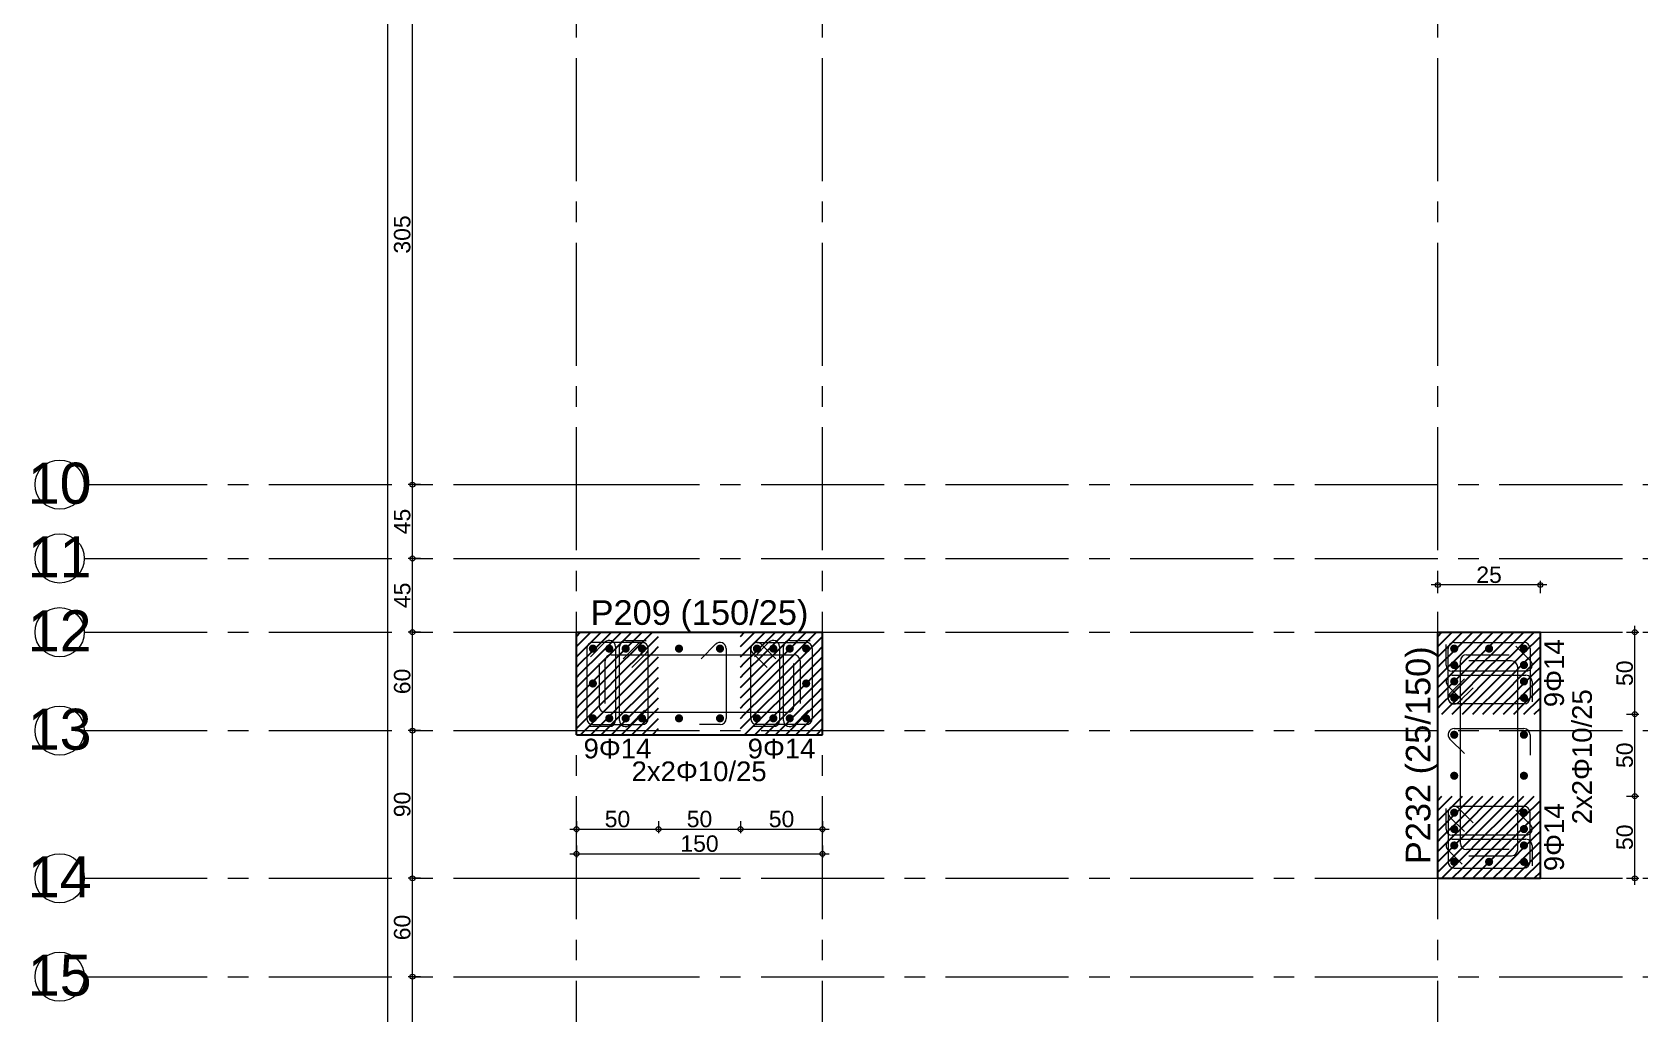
# Model space of a CAD drawing. Header units: millimetres. Extents: x 2232 to 85269, y -3593 to 5869.
# Drawn here: x 28458 to 29438, y 4454 to 5052 of the extents above; entities that cross this region are included whole.
import ezdxf

# ---------------------------------------------------------------- set-up
doc = ezdxf.new("R2010")
doc.units = ezdxf.units.MM
doc.linetypes.add('CENTER2', pattern=[112.5, 75, -12.5, 12.5, -12.5])
doc.linetypes.add('DASHDOT2', pattern=[12.7, 6.35, -3.175, 0, -3.175])
doc.layers.add('aks', color=251, linetype='DASHDOT2', lineweight=35)
for name, color, linetype in [('Donatı Yazısı', 7, 'Continuous'), ('Donatı Çizgisi', 7, 'Continuous'), ('Kolon', 7, 'Continuous'), ('Ölçülendirme', 7, 'Continuous')]:
    doc.layers.add(name, color=color, linetype=linetype)
doc.styles.add('arial_1_18', font='arial.ttf', dxfattribs={"height": 0.2})

# ---------------------------------------------------------------- blocks, each defined once
blk = doc.blocks.new('IDE999Entity6909')
at = {"layer": 'aks', "color": 250, "linetype": 'CENTER2', "lineweight": 5}
blk.add_lwpolyline([(18797.48, 200), (18797.48, 2530)], dxfattribs=at)
blk = doc.blocks.new('IDE999Entity6918')
at = {"layer": 'aks', "color": 250, "linetype": 'CENTER2', "lineweight": 5}
blk.add_lwpolyline([(18272.48, 200), (18272.48, 2530)], dxfattribs=at)
blk = doc.blocks.new('IDE999Entity6919')
at = {"layer": 'aks', "color": 250, "linetype": 'CENTER2', "lineweight": 5}
blk.add_lwpolyline([(18422.48, 200), (18422.48, 2530)], dxfattribs=at)

msp = doc.modelspace()

# ---------------------------------------------------------------- hatches: boundary and pattern name
at = {"layer": 'Donatı Çizgisi', "linetype": 'Continuous', "lineweight": 5}
h = msp.add_hatch(color=5, dxfattribs=at)
edge = h.paths.add_edge_path(flags=0)
edge.add_arc((28800.16, 4676.37), 2.5, 0, 360)
h = msp.add_hatch(color=5, dxfattribs=at)
edge = h.paths.add_edge_path(flags=0)
edge.add_arc((28810.16, 4676.37), 2.5, 0, 360)
h = msp.add_hatch(color=5, dxfattribs=at)
edge = h.paths.add_edge_path(flags=0)
edge.add_arc((28820.16, 4676.37), 2.5, 0, 360)
h = msp.add_hatch(color=5, dxfattribs=at)
edge = h.paths.add_edge_path(flags=0)
edge.add_arc((28830.16, 4676.37), 2.5, 0, 360)
h = msp.add_hatch(color=5, dxfattribs=at)
edge = h.paths.add_edge_path(flags=0)
edge.add_arc((28852.66, 4676.37), 2.5, 0, 360)
h = msp.add_hatch(color=5, dxfattribs=at)
edge = h.paths.add_edge_path(flags=0)
edge.add_arc((28877.66, 4676.37), 2.5, 0, 360)
h = msp.add_hatch(color=5, dxfattribs=at)
edge = h.paths.add_edge_path(flags=0)
edge.add_arc((28900.16, 4676.37), 2.5, 0, 360)
h = msp.add_hatch(color=5, dxfattribs=at)
edge = h.paths.add_edge_path(flags=0)
edge.add_arc((28910.16, 4676.37), 2.5, 0, 360)
h = msp.add_hatch(color=5, dxfattribs=at)
edge = h.paths.add_edge_path(flags=0)
edge.add_arc((28920.16, 4676.37), 2.5, 0, 360)
h = msp.add_hatch(color=5, dxfattribs=at)
edge = h.paths.add_edge_path(flags=0)
edge.add_arc((28930.16, 4676.37), 2.5, 0, 360)
h = msp.add_hatch(color=5, dxfattribs=at)
edge = h.paths.add_edge_path(flags=0)
edge.add_arc((29325.16, 4676.37), 2.5, 0, 360)
h = msp.add_hatch(color=5, dxfattribs=at)
edge = h.paths.add_edge_path(flags=0)
edge.add_arc((29346.41, 4676.37), 2.5, 0, 360)
h = msp.add_hatch(color=5, dxfattribs=at)
edge = h.paths.add_edge_path(flags=0)
edge.add_arc((29367.66, 4676.37), 2.5, 0, 360)
h = msp.add_hatch(color=5, dxfattribs=at)
edge = h.paths.add_edge_path(flags=0)
edge.add_arc((29325.16, 4666.37), 2.5, 0, 360)
h = msp.add_hatch(color=5, dxfattribs=at)
edge = h.paths.add_edge_path(flags=0)
edge.add_arc((29367.66, 4666.37), 2.5, 0, 360)
h = msp.add_hatch(color=5, dxfattribs=at)
edge = h.paths.add_edge_path(flags=0)
edge.add_arc((28800.16, 4655.12), 2.5, 0, 360)
h = msp.add_hatch(color=5, dxfattribs=at)
edge = h.paths.add_edge_path(flags=0)
edge.add_arc((28930.16, 4655.12), 2.5, 0, 360)
h = msp.add_hatch(color=5, dxfattribs=at)
edge = h.paths.add_edge_path(flags=0)
edge.add_arc((29325.16, 4656.37), 2.5, 0, 360)
h = msp.add_hatch(color=5, dxfattribs=at)
edge = h.paths.add_edge_path(flags=0)
edge.add_arc((29367.66, 4656.37), 2.5, 0, 360)
h = msp.add_hatch(color=5, dxfattribs=at)
edge = h.paths.add_edge_path(flags=0)
edge.add_arc((29325.16, 4646.37), 2.5, 0, 360)
h = msp.add_hatch(color=5, dxfattribs=at)
edge = h.paths.add_edge_path(flags=0)
edge.add_arc((29367.66, 4646.37), 2.5, 0, 360)
h = msp.add_hatch(color=5, dxfattribs=at)
edge = h.paths.add_edge_path(flags=0)
edge.add_arc((28800.16, 4633.87), 2.5, 0, 360)
h = msp.add_hatch(color=5, dxfattribs=at)
edge = h.paths.add_edge_path(flags=0)
edge.add_arc((28810.16, 4633.87), 2.5, 0, 360)
h = msp.add_hatch(color=5, dxfattribs=at)
edge = h.paths.add_edge_path(flags=0)
edge.add_arc((28820.16, 4633.87), 2.5, 0, 360)
h = msp.add_hatch(color=5, dxfattribs=at)
edge = h.paths.add_edge_path(flags=0)
edge.add_arc((28830.16, 4633.87), 2.5, 0, 360)
h = msp.add_hatch(color=5, dxfattribs=at)
edge = h.paths.add_edge_path(flags=0)
edge.add_arc((28852.66, 4633.87), 2.5, 0, 360)
h = msp.add_hatch(color=5, dxfattribs=at)
edge = h.paths.add_edge_path(flags=0)
edge.add_arc((28877.66, 4633.87), 2.5, 0, 360)
h = msp.add_hatch(color=5, dxfattribs=at)
edge = h.paths.add_edge_path(flags=0)
edge.add_arc((28900.16, 4633.87), 2.5, 0, 360)
h = msp.add_hatch(color=5, dxfattribs=at)
edge = h.paths.add_edge_path(flags=0)
edge.add_arc((28910.16, 4633.87), 2.5, 0, 360)
h = msp.add_hatch(color=5, dxfattribs=at)
edge = h.paths.add_edge_path(flags=0)
edge.add_arc((28920.16, 4633.87), 2.5, 0, 360)
h = msp.add_hatch(color=5, dxfattribs=at)
edge = h.paths.add_edge_path(flags=0)
edge.add_arc((28930.16, 4633.87), 2.5, 0, 360)
h = msp.add_hatch(color=5, dxfattribs=at)
edge = h.paths.add_edge_path(flags=0)
edge.add_arc((29325.16, 4623.87), 2.5, 0, 360)
h = msp.add_hatch(color=5, dxfattribs=at)
edge = h.paths.add_edge_path(flags=0)
edge.add_arc((29367.66, 4623.87), 2.5, 0, 360)
h = msp.add_hatch(color=5, dxfattribs=at)
edge = h.paths.add_edge_path(flags=0)
edge.add_arc((29325.16, 4598.87), 2.5, 0, 360)
h = msp.add_hatch(color=5, dxfattribs=at)
edge = h.paths.add_edge_path(flags=0)
edge.add_arc((29367.66, 4598.87), 2.5, 0, 360)
h = msp.add_hatch(color=5, dxfattribs=at)
edge = h.paths.add_edge_path(flags=0)
edge.add_arc((29325.16, 4576.37), 2.5, 0, 360)
h = msp.add_hatch(color=5, dxfattribs=at)
edge = h.paths.add_edge_path(flags=0)
edge.add_arc((29367.66, 4576.37), 2.5, 0, 360)
h = msp.add_hatch(color=5, dxfattribs=at)
edge = h.paths.add_edge_path(flags=0)
edge.add_arc((29325.16, 4566.37), 2.5, 0, 360)
h = msp.add_hatch(color=5, dxfattribs=at)
edge = h.paths.add_edge_path(flags=0)
edge.add_arc((29367.66, 4566.37), 2.5, 0, 360)
h = msp.add_hatch(color=5, dxfattribs=at)
edge = h.paths.add_edge_path(flags=0)
edge.add_arc((29325.16, 4556.37), 2.5, 0, 360)
h = msp.add_hatch(color=5, dxfattribs=at)
edge = h.paths.add_edge_path(flags=0)
edge.add_arc((29367.66, 4556.37), 2.5, 0, 360)
h = msp.add_hatch(color=5, dxfattribs=at)
edge = h.paths.add_edge_path(flags=0)
edge.add_arc((29325.16, 4546.37), 2.5, 0, 360)
h = msp.add_hatch(color=5, dxfattribs=at)
edge = h.paths.add_edge_path(flags=0)
edge.add_arc((29346.41, 4546.37), 2.5, 0, 360)
h = msp.add_hatch(color=5, dxfattribs=at)
edge = h.paths.add_edge_path(flags=0)
edge.add_arc((29367.66, 4546.37), 2.5, 0, 360)

# ---------------------------------------------------------------- linework, layer by layer
at = {"layer": 'aks', "color": 250, "linetype": 'CENTER2', "lineweight": 5}
for points in [[(28490.16, 4776.37), (28790.16, 4776.37)], [(28790.16, 4776.37), (32050.16, 4776.37)], [(28490.16, 4731.37), (28790.16, 4731.37)], [(28790.16, 4731.37), (32050.16, 4731.37)], [(28490.16, 4686.37), (28790.16, 4686.37)], [(28790.16, 4686.37), (32050.16, 4686.37)], [(28490.16, 4626.37), (28790.16, 4626.37)], [(28790.16, 4626.37), (32050.16, 4626.37)], [(28490.16, 4536.37), (28790.16, 4536.37)], [(28790.16, 4536.37), (32050.16, 4536.37)], [(28490.16, 4476.37), (28790.16, 4476.37)], [(28790.16, 4476.37), (32050.16, 4476.37)]]:
    msp.add_lwpolyline(points, dxfattribs=at)
at = {"layer": 'aks', "color": 30, "linetype": 'Continuous', "lineweight": 5}
for centre in [(28475.16, 4776.37), (28475.16, 4731.37), (28475.16, 4686.37), (28475.16, 4626.37), (28475.16, 4536.37), (28475.16, 4476.37)]:
    msp.add_circle(centre, 15, dxfattribs=at)
at = {"layer": 'Donatı Çizgisi', "color": 5, "linetype": 'Continuous', "lineweight": 5}
for points in [[(28796.41, 4676.37), (28796.41, 4633.87)], [(28830.16, 4680.12), (28800.16, 4680.12)], [(28827.5, 4679.02), (28818.66, 4670.18)], [(28833.91, 4633.87), (28833.91, 4676.37)], [(28896.41, 4633.87), (28896.41, 4676.37)], [(28900.16, 4680.12), (28930.16, 4680.12)], [(28902.81, 4679.02), (28911.65, 4670.18)], [(28933.91, 4676.37), (28933.91, 4633.87)], [(29321.41, 4646.37), (29321.41, 4676.37)], [(29325.16, 4680.12), (29367.66, 4680.12)], [(29371.41, 4676.37), (29371.41, 4646.37)], [(28823.97, 4664.88), (28832.81, 4673.72)], [(28906.34, 4664.88), (28897.5, 4673.72)], [(29322.5, 4649.02), (29331.34, 4657.86)], [(29336.65, 4652.56), (29327.81, 4643.72)], [(29367.66, 4642.62), (29325.16, 4642.62)], [(28800.16, 4630.12), (28830.16, 4630.12)], [(28930.16, 4630.12), (28900.16, 4630.12)], [(29321.41, 4576.37), (29321.41, 4546.37)], [(29367.66, 4580.12), (29325.16, 4580.12)], [(29336.65, 4570.18), (29327.81, 4579.02)], [(29371.41, 4546.37), (29371.41, 4576.37)], [(29322.5, 4573.72), (29331.34, 4564.88)], [(29325.16, 4542.62), (29367.66, 4542.62)]]:
    msp.add_lwpolyline(points, dxfattribs=at)
at = {"layer": 'Donatı Çizgisi', "color": 1, "linetype": 'Continuous', "lineweight": 5}
for points in [[(28798.66, 4671.43), (28807.5, 4680.27)], [(28813.91, 4677.62), (28813.91, 4632.62)], [(28816.41, 4632.62), (28816.41, 4677.62)], [(28820.16, 4681.37), (28832.66, 4681.37)], [(28866.16, 4670.18), (28875, 4679.02)], [(28881.41, 4676.37), (28881.41, 4633.87)], [(28898.66, 4671.43), (28907.5, 4680.27)], [(28913.91, 4677.62), (28913.91, 4632.62)], [(28916.41, 4632.62), (28916.41, 4677.62)], [(28920.16, 4681.37), (28932.66, 4681.37)], [(29320.16, 4666.37), (29320.16, 4678.87)], [(29362.72, 4677.86), (29371.56, 4669.02)], [(28803.91, 4667.37), (28803.91, 4641.37)], [(28807.66, 4642.87), (28807.66, 4668.87)], [(28811.41, 4672.62), (28922.66, 4672.62)], [(28922.66, 4641.37), (28922.66, 4667.37)], [(28926.41, 4668.87), (28926.41, 4642.87)], [(29328.91, 4557.62), (29328.91, 4668.87)], [(29332.66, 4672.62), (29358.66, 4672.62)], [(29360.16, 4668.87), (29334.16, 4668.87)], [(29363.91, 4553.87), (29363.91, 4665.12)], [(29368.91, 4662.62), (29323.91, 4662.62)], [(29323.91, 4660.12), (29368.91, 4660.12)], [(29372.66, 4656.37), (29372.66, 4643.87)], [(29330.09, 4644.88), (29321.25, 4653.72)], [(28807.66, 4637.62), (28918.91, 4637.62)], [(28831.65, 4638.81), (28822.81, 4629.97)], [(28931.65, 4638.81), (28922.81, 4629.97)], [(28810.16, 4628.87), (28797.66, 4628.87)], [(28877.66, 4630.12), (28865.16, 4630.12)], [(28910.16, 4628.87), (28897.66, 4628.87)], [(29325.16, 4627.62), (29367.66, 4627.62)], [(29331.34, 4612.38), (29322.5, 4621.22)], [(29371.41, 4623.87), (29371.41, 4611.37)], [(29320.16, 4566.37), (29320.16, 4578.87)], [(29362.72, 4577.86), (29371.56, 4569.02)], [(29368.91, 4562.62), (29323.91, 4562.62)], [(29323.91, 4560.12), (29368.91, 4560.12)], [(29330.09, 4544.88), (29321.25, 4553.72)], [(29358.66, 4553.87), (29332.66, 4553.87)], [(29334.16, 4550.12), (29360.16, 4550.12)], [(29372.66, 4556.37), (29372.66, 4543.87)]]:
    msp.add_lwpolyline(points, dxfattribs=at)
at = {"layer": 'Donatı Çizgisi', "color": 5, "linetype": 'Continuous', "lineweight": 5}
for centre, start, end in [((28800.16, 4676.37), 90, 180), ((28830.16, 4676.37), 0, 135), ((28830.16, 4676.37), 315, 90), ((28900.16, 4676.37), 90, 225), ((28900.16, 4676.37), 45, 180), ((28930.16, 4676.37), 0, 90), ((29325.16, 4676.37), 90, 180), ((29367.66, 4676.37), 0, 90), ((29325.16, 4646.37), 135, 270), ((29325.16, 4646.37), 180, 315), ((29367.66, 4646.37), 270, 0), ((28800.16, 4633.87), 180, 270), ((28830.16, 4633.87), 270, 0), ((28900.16, 4633.87), 180, 270), ((28930.16, 4633.87), 270, 0), ((29325.16, 4576.37), 45, 180), ((29325.16, 4576.37), 90, 225), ((29367.66, 4576.37), 0, 90), ((29325.16, 4546.37), 180, 270), ((29367.66, 4546.37), 270, 0)]:
    msp.add_arc(centre, 3.75, start, end, dxfattribs=at)
at = {"layer": 'Donatı Çizgisi', "color": 1, "linetype": 'Continuous', "lineweight": 5}
for centre, start, end in [((28810.16, 4677.62), 0, 135), ((28820.16, 4677.62), 90, 180), ((28877.66, 4676.37), 0, 135), ((28910.16, 4677.62), 0, 135), ((28920.16, 4677.62), 90, 180), ((28811.41, 4668.87), 90, 180), ((28922.66, 4668.87), 0, 90), ((29323.91, 4666.37), 180, 270), ((29332.66, 4668.87), 90, 180), ((29360.16, 4665.12), 0, 90), ((29368.91, 4666.37), 270, 45), ((29323.91, 4656.37), 90, 225), ((29368.91, 4656.37), 0, 90), ((28807.66, 4641.37), 180, 270), ((28918.91, 4641.37), 270, 0), ((28810.16, 4632.62), 270, 0), ((28820.16, 4632.62), 180, 315), ((28877.66, 4633.87), 270, 0), ((28910.16, 4632.62), 270, 0), ((28920.16, 4632.62), 180, 315), ((29325.16, 4623.87), 90, 225), ((29367.66, 4623.87), 0, 90), ((29368.91, 4566.37), 270, 45), ((29323.91, 4566.37), 180, 270), ((29323.91, 4556.37), 90, 225), ((29332.66, 4557.62), 180, 270), ((29368.91, 4556.37), 0, 90), ((29360.16, 4553.87), 270, 0)]:
    msp.add_arc(centre, 3.75, start, end, dxfattribs=at)
at = {"layer": 'Kolon', "color": 251, "linetype": 'Continuous', "lineweight": -3}
for points in [[(28790.16, 4683.85), (28792.68, 4686.37)], [(28792.68, 4673.87), (28805.18, 4686.37)], [(28792.68, 4680.12), (28798.93, 4686.37)], [(28805.18, 4673.87), (28817.68, 4686.37)], [(28805.18, 4680.12), (28811.43, 4686.37)], [(28817.68, 4673.87), (28830.18, 4686.37)], [(28817.68, 4680.12), (28823.93, 4686.37)], [(28830.18, 4680.12), (28836.43, 4686.37)], [(28890.16, 4683.85), (28892.68, 4686.37)], [(28892.68, 4673.87), (28905.18, 4686.37)], [(28892.68, 4680.12), (28898.93, 4686.37)], [(28905.18, 4673.87), (28917.68, 4686.37)], [(28905.18, 4680.12), (28911.43, 4686.37)], [(28917.68, 4673.87), (28930.18, 4686.37)], [(28917.68, 4680.12), (28923.93, 4686.37)], [(28930.18, 4680.12), (28936.43, 4686.37)], [(29315.16, 4683.85), (29317.68, 4686.37)], [(29317.68, 4673.87), (29330.18, 4686.37)], [(29317.68, 4680.12), (29323.93, 4686.37)], [(29330.18, 4673.87), (29342.68, 4686.37)], [(29330.18, 4680.12), (29336.43, 4686.37)], [(29342.68, 4673.87), (29355.18, 4686.37)], [(29342.68, 4680.12), (29348.93, 4686.37)], [(29355.18, 4673.87), (29367.68, 4686.37)], [(29355.18, 4680.12), (29361.43, 4686.37)], [(29367.68, 4680.12), (29373.93, 4686.37)], [(28790.16, 4677.6), (28792.68, 4680.12)], [(28798.93, 4673.87), (28805.18, 4680.12)], [(28811.43, 4673.87), (28817.68, 4680.12)], [(28823.93, 4673.87), (28830.18, 4680.12)], [(28830.18, 4673.87), (28840.16, 4683.85)], [(28836.43, 4673.87), (28840.16, 4677.6)], [(28890.16, 4677.6), (28892.68, 4680.12)], [(28898.93, 4673.87), (28905.18, 4680.12)], [(28911.43, 4673.87), (28917.68, 4680.12)], [(28923.93, 4673.87), (28930.18, 4680.12)], [(28930.18, 4673.87), (28940.16, 4683.85)], [(28936.43, 4673.87), (28940.16, 4677.6)], [(29315.16, 4677.6), (29317.68, 4680.12)], [(29323.93, 4673.87), (29330.18, 4680.12)], [(29336.43, 4673.87), (29342.68, 4680.12)], [(29348.93, 4673.87), (29355.18, 4680.12)], [(29361.43, 4673.87), (29367.68, 4680.12)], [(29367.68, 4673.87), (29377.66, 4683.85)], [(29373.93, 4673.87), (29377.66, 4677.6)], [(28790.16, 4671.35), (28792.68, 4673.87)], [(28790.16, 4665.1), (28792.68, 4667.62)], [(28792.68, 4661.37), (28805.18, 4673.87)], [(28792.68, 4667.62), (28798.93, 4673.87)], [(28798.93, 4661.37), (28805.18, 4667.62)], [(28805.18, 4661.37), (28817.68, 4673.87)], [(28805.18, 4667.62), (28811.43, 4673.87)], [(28811.43, 4661.37), (28817.68, 4667.62)], [(28817.68, 4661.37), (28830.18, 4673.87)], [(28817.68, 4667.62), (28823.93, 4673.87)], [(28823.93, 4661.37), (28830.18, 4667.62)], [(28830.18, 4667.62), (28836.43, 4673.87)], [(28830.18, 4661.37), (28840.16, 4671.35)], [(28836.43, 4661.37), (28840.16, 4665.1)], [(28890.16, 4671.35), (28892.68, 4673.87)], [(28890.16, 4665.1), (28892.68, 4667.62)], [(28892.68, 4661.37), (28905.18, 4673.87)], [(28892.68, 4667.62), (28898.93, 4673.87)], [(28898.93, 4661.37), (28905.18, 4667.62)], [(28905.18, 4661.37), (28917.68, 4673.87)], [(28905.18, 4667.62), (28911.43, 4673.87)], [(28911.43, 4661.37), (28917.68, 4667.62)], [(28917.68, 4661.37), (28930.18, 4673.87)], [(28917.68, 4667.62), (28923.93, 4673.87)], [(28923.93, 4661.37), (28930.18, 4667.62)], [(28930.18, 4667.62), (28936.43, 4673.87)], [(28930.18, 4661.37), (28940.16, 4671.35)], [(28936.43, 4661.37), (28940.16, 4665.1)], [(29315.16, 4671.35), (29317.68, 4673.87)], [(29315.16, 4665.1), (29317.68, 4667.62)], [(29317.68, 4661.37), (29330.18, 4673.87)], [(29317.68, 4667.62), (29323.93, 4673.87)], [(29323.93, 4661.37), (29330.18, 4667.62)], [(29330.18, 4661.37), (29342.68, 4673.87)], [(29330.18, 4667.62), (29336.43, 4673.87)], [(29336.43, 4661.37), (29342.68, 4667.62)], [(29342.68, 4661.37), (29355.18, 4673.87)], [(29342.68, 4667.62), (29348.93, 4673.87)], [(29348.93, 4661.37), (29355.18, 4667.62)], [(29355.18, 4661.37), (29367.68, 4673.87)], [(29355.18, 4667.62), (29361.43, 4673.87)], [(29361.43, 4661.37), (29367.68, 4667.62)], [(29367.68, 4667.62), (29373.93, 4673.87)], [(29367.68, 4661.37), (29377.66, 4671.35)], [(29373.93, 4661.37), (29377.66, 4665.1)], [(28790.16, 4658.85), (28792.68, 4661.37)], [(28790.16, 4652.6), (28792.68, 4655.12)], [(28792.68, 4648.87), (28805.18, 4661.37)], [(28792.68, 4655.12), (28798.93, 4661.37)], [(28798.93, 4648.87), (28805.18, 4655.12)], [(28805.18, 4648.87), (28817.68, 4661.37)], [(28805.18, 4655.12), (28811.43, 4661.37)], [(28811.43, 4648.87), (28817.68, 4655.12)], [(28817.68, 4648.87), (28830.18, 4661.37)], [(28817.68, 4655.12), (28823.93, 4661.37)], [(28823.93, 4648.87), (28830.18, 4655.12)], [(28830.18, 4655.12), (28836.43, 4661.37)], [(28830.18, 4648.87), (28840.16, 4658.85)], [(28890.16, 4658.85), (28892.68, 4661.37)], [(28890.16, 4652.6), (28892.68, 4655.12)], [(28892.68, 4648.87), (28905.18, 4661.37)], [(28892.68, 4655.12), (28898.93, 4661.37)], [(28898.93, 4648.87), (28905.18, 4655.12)], [(28905.18, 4648.87), (28917.68, 4661.37)], [(28905.18, 4655.12), (28911.43, 4661.37)], [(28911.43, 4648.87), (28917.68, 4655.12)], [(28917.68, 4648.87), (28930.18, 4661.37)], [(28917.68, 4655.12), (28923.93, 4661.37)], [(28923.93, 4648.87), (28930.18, 4655.12)], [(28930.18, 4655.12), (28936.43, 4661.37)], [(28930.18, 4648.87), (28940.16, 4658.85)], [(29315.16, 4658.85), (29317.68, 4661.37)], [(29315.16, 4652.6), (29317.68, 4655.12)], [(29317.68, 4648.87), (29330.18, 4661.37)], [(29317.68, 4655.12), (29323.93, 4661.37)], [(29323.93, 4648.87), (29330.18, 4655.12)], [(29330.18, 4648.87), (29342.68, 4661.37)], [(29330.18, 4655.12), (29336.43, 4661.37)], [(29336.43, 4648.87), (29342.68, 4655.12)], [(29342.68, 4648.87), (29355.18, 4661.37)], [(29342.68, 4655.12), (29348.93, 4661.37)], [(29348.93, 4648.87), (29355.18, 4655.12)], [(29355.18, 4648.87), (29367.68, 4661.37)], [(29355.18, 4655.12), (29361.43, 4661.37)], [(29361.43, 4648.87), (29367.68, 4655.12)], [(29367.68, 4655.12), (29373.93, 4661.37)], [(29367.68, 4648.87), (29377.66, 4658.85)], [(28790.16, 4646.35), (28792.68, 4648.87)], [(28792.68, 4636.37), (28805.18, 4648.87)], [(28792.68, 4642.62), (28798.93, 4648.87)], [(28805.18, 4636.37), (28817.68, 4648.87)], [(28805.18, 4642.62), (28811.43, 4648.87)], [(28817.68, 4636.37), (28830.18, 4648.87)], [(28817.68, 4642.62), (28823.93, 4648.87)], [(28830.18, 4642.62), (28836.43, 4648.87)], [(28830.18, 4636.37), (28840.16, 4646.35)], [(28836.43, 4648.87), (28840.16, 4652.6)], [(28890.16, 4646.35), (28892.68, 4648.87)], [(28892.68, 4636.37), (28905.18, 4648.87)], [(28892.68, 4642.62), (28898.93, 4648.87)], [(28905.18, 4636.37), (28917.68, 4648.87)], [(28905.18, 4642.62), (28911.43, 4648.87)], [(28917.68, 4636.37), (28930.18, 4648.87)], [(28917.68, 4642.62), (28923.93, 4648.87)], [(28930.18, 4642.62), (28936.43, 4648.87)], [(28930.18, 4636.37), (28940.16, 4646.35)], [(28936.43, 4648.87), (28940.16, 4652.6)], [(29315.16, 4646.35), (29317.68, 4648.87)], [(29317.68, 4636.37), (29330.18, 4648.87)], [(29317.68, 4642.62), (29323.93, 4648.87)], [(29330.18, 4636.37), (29342.68, 4648.87)], [(29330.18, 4642.62), (29336.43, 4648.87)], [(29342.68, 4636.37), (29355.18, 4648.87)], [(29342.68, 4642.62), (29348.93, 4648.87)], [(29355.18, 4636.37), (29367.68, 4648.87)], [(29355.18, 4642.62), (29361.43, 4648.87)], [(29367.68, 4642.62), (29373.93, 4648.87)], [(29367.68, 4636.37), (29377.66, 4646.35)], [(29373.93, 4648.87), (29377.66, 4652.6)], [(28790.16, 4640.1), (28792.68, 4642.62)], [(28790.16, 4633.85), (28792.68, 4636.37)], [(28792.68, 4623.87), (28805.18, 4636.37)], [(28792.68, 4630.12), (28798.93, 4636.37)], [(28798.93, 4636.37), (28805.18, 4642.62)], [(28805.18, 4623.87), (28817.68, 4636.37)], [(28805.18, 4630.12), (28811.43, 4636.37)], [(28811.43, 4636.37), (28817.68, 4642.62)], [(28817.68, 4623.87), (28830.18, 4636.37)], [(28817.68, 4630.12), (28823.93, 4636.37)], [(28823.93, 4636.37), (28830.18, 4642.62)], [(28830.18, 4630.12), (28836.43, 4636.37)], [(28836.43, 4636.37), (28840.16, 4640.1)], [(28890.16, 4640.1), (28892.68, 4642.62)], [(28890.16, 4633.85), (28892.68, 4636.37)], [(28892.68, 4623.87), (28905.18, 4636.37)], [(28892.68, 4630.12), (28898.93, 4636.37)], [(28898.93, 4636.37), (28905.18, 4642.62)], [(28905.18, 4623.87), (28917.68, 4636.37)], [(28905.18, 4630.12), (28911.43, 4636.37)], [(28911.43, 4636.37), (28917.68, 4642.62)], [(28917.68, 4623.87), (28930.18, 4636.37)], [(28917.68, 4630.12), (28923.93, 4636.37)], [(28923.93, 4636.37), (28930.18, 4642.62)], [(28930.18, 4630.12), (28936.43, 4636.37)], [(28936.43, 4636.37), (28940.16, 4640.1)], [(29315.16, 4640.1), (29317.68, 4642.62)], [(29317.68, 4636.37), (29317.68, 4636.37)], [(29323.93, 4636.37), (29330.18, 4642.62)], [(29323.93, 4636.37), (29323.93, 4636.37)], [(29330.18, 4636.37), (29330.18, 4636.37)], [(29336.43, 4636.37), (29342.68, 4642.62)], [(29336.43, 4636.37), (29336.43, 4636.37)], [(29342.68, 4636.37), (29342.68, 4636.37)], [(29348.93, 4636.37), (29355.18, 4642.62)], [(29348.93, 4636.37), (29348.93, 4636.37)], [(29355.18, 4636.37), (29355.18, 4636.37)], [(29361.43, 4636.37), (29367.68, 4642.62)], [(29361.43, 4636.37), (29361.43, 4636.37)], [(29367.68, 4636.37), (29367.68, 4636.37)], [(29373.93, 4636.37), (29377.66, 4640.1)], [(29373.93, 4636.37), (29373.93, 4636.37)], [(28790.16, 4627.6), (28792.68, 4630.12)], [(28798.93, 4623.87), (28805.18, 4630.12)], [(28811.43, 4623.87), (28817.68, 4630.12)], [(28823.93, 4623.87), (28830.18, 4630.12)], [(28830.18, 4623.87), (28840.16, 4633.85)], [(28836.43, 4623.87), (28840.16, 4627.6)], [(28890.16, 4627.6), (28892.68, 4630.12)], [(28898.93, 4623.87), (28905.18, 4630.12)], [(28911.43, 4623.87), (28917.68, 4630.12)], [(28923.93, 4623.87), (28930.18, 4630.12)], [(28930.18, 4623.87), (28940.16, 4633.85)], [(28936.43, 4623.87), (28940.16, 4627.6)], [(28792.68, 4623.87), (28792.68, 4623.87)], [(28798.93, 4623.87), (28798.93, 4623.87)], [(28805.18, 4623.87), (28805.18, 4623.87)], [(28811.43, 4623.87), (28811.43, 4623.87)], [(28817.68, 4623.87), (28817.68, 4623.87)], [(28823.93, 4623.87), (28823.93, 4623.87)], [(28830.18, 4623.87), (28830.18, 4623.87)], [(28836.43, 4623.87), (28836.43, 4623.87)], [(28892.68, 4623.87), (28892.68, 4623.87)], [(28898.93, 4623.87), (28898.93, 4623.87)], [(28905.18, 4623.87), (28905.18, 4623.87)], [(28911.43, 4623.87), (28911.43, 4623.87)], [(28917.68, 4623.87), (28917.68, 4623.87)], [(28923.93, 4623.87), (28923.93, 4623.87)], [(28930.18, 4623.87), (28930.18, 4623.87)], [(28936.43, 4623.87), (28936.43, 4623.87)], [(29315.16, 4583.85), (29317.68, 4586.37)], [(29317.68, 4573.87), (29330.18, 4586.37)], [(29317.68, 4580.12), (29323.93, 4586.37)], [(29330.18, 4573.87), (29342.68, 4586.37)], [(29330.18, 4580.12), (29336.43, 4586.37)], [(29342.68, 4573.87), (29355.18, 4586.37)], [(29342.68, 4580.12), (29348.93, 4586.37)], [(29355.18, 4573.87), (29367.68, 4586.37)], [(29355.18, 4580.12), (29361.43, 4586.37)], [(29367.68, 4580.12), (29373.93, 4586.37)], [(29315.16, 4577.6), (29317.68, 4580.12)], [(29323.93, 4573.87), (29330.18, 4580.12)], [(29336.43, 4573.87), (29342.68, 4580.12)], [(29348.93, 4573.87), (29355.18, 4580.12)], [(29361.43, 4573.87), (29367.68, 4580.12)], [(29367.68, 4573.87), (29377.66, 4583.85)], [(29373.93, 4573.87), (29377.66, 4577.6)], [(29315.16, 4571.35), (29317.68, 4573.87)], [(29315.16, 4565.1), (29317.68, 4567.62)], [(29317.68, 4561.37), (29330.18, 4573.87)], [(29317.68, 4567.62), (29323.93, 4573.87)], [(29323.93, 4561.37), (29330.18, 4567.62)], [(29330.18, 4561.37), (29342.68, 4573.87)], [(29330.18, 4567.62), (29336.43, 4573.87)], [(29336.43, 4561.37), (29342.68, 4567.62)], [(29342.68, 4561.37), (29355.18, 4573.87)], [(29342.68, 4567.62), (29348.93, 4573.87)], [(29348.93, 4561.37), (29355.18, 4567.62)], [(29355.18, 4561.37), (29367.68, 4573.87)], [(29355.18, 4567.62), (29361.43, 4573.87)], [(29361.43, 4561.37), (29367.68, 4567.62)], [(29367.68, 4567.62), (29373.93, 4573.87)], [(29367.68, 4561.37), (29377.66, 4571.35)], [(29315.16, 4558.85), (29317.68, 4561.37)], [(29317.68, 4548.87), (29330.18, 4561.37)], [(29317.68, 4555.12), (29323.93, 4561.37)], [(29330.18, 4548.87), (29342.68, 4561.37)], [(29330.18, 4555.12), (29336.43, 4561.37)], [(29342.68, 4548.87), (29355.18, 4561.37)], [(29342.68, 4555.12), (29348.93, 4561.37)], [(29355.18, 4548.87), (29367.68, 4561.37)], [(29355.18, 4555.12), (29361.43, 4561.37)], [(29367.68, 4555.12), (29373.93, 4561.37)], [(29367.68, 4548.87), (29377.66, 4558.85)], [(29373.93, 4561.37), (29377.66, 4565.1)], [(29315.16, 4552.6), (29317.68, 4555.12)], [(29315.16, 4546.35), (29317.68, 4548.87)], [(29317.68, 4536.37), (29330.18, 4548.87)], [(29317.68, 4542.62), (29323.93, 4548.87)], [(29323.93, 4548.87), (29330.18, 4555.12)], [(29330.18, 4536.37), (29342.68, 4548.87)], [(29330.18, 4542.62), (29336.43, 4548.87)], [(29336.43, 4548.87), (29342.68, 4555.12)], [(29342.68, 4536.37), (29355.18, 4548.87)], [(29342.68, 4542.62), (29348.93, 4548.87)], [(29348.93, 4548.87), (29355.18, 4555.12)], [(29355.18, 4536.37), (29367.68, 4548.87)], [(29355.18, 4542.62), (29361.43, 4548.87)], [(29361.43, 4548.87), (29367.68, 4555.12)], [(29367.68, 4542.62), (29373.93, 4548.87)], [(29373.93, 4548.87), (29377.66, 4552.6)], [(29315.16, 4540.1), (29317.68, 4542.62)], [(29323.93, 4536.37), (29330.18, 4542.62)], [(29336.43, 4536.37), (29342.68, 4542.62)], [(29348.93, 4536.37), (29355.18, 4542.62)], [(29361.43, 4536.37), (29367.68, 4542.62)], [(29367.68, 4536.37), (29377.66, 4546.35)], [(29373.93, 4536.37), (29377.66, 4540.1)], [(29317.68, 4536.37), (29317.68, 4536.37)], [(29323.93, 4536.37), (29323.93, 4536.37)], [(29330.18, 4536.37), (29330.18, 4536.37)], [(29336.43, 4536.37), (29336.43, 4536.37)], [(29342.68, 4536.37), (29342.68, 4536.37)], [(29348.93, 4536.37), (29348.93, 4536.37)], [(29355.18, 4536.37), (29355.18, 4536.37)], [(29361.43, 4536.37), (29361.43, 4536.37)], [(29367.68, 4536.37), (29367.68, 4536.37)], [(29373.93, 4536.37), (29373.93, 4536.37)]]:
    msp.add_lwpolyline(points, dxfattribs=at)
at = {"layer": 'Kolon', "color": 33, "linetype": 'Continuous', "lineweight": -3}
for points in [[(28790.16, 4686.37), (28940.16, 4686.37)], [(28790.16, 4623.87), (28790.16, 4686.37)], [(28940.16, 4623.87), (28940.16, 4686.37)], [(29315.16, 4536.37), (29315.16, 4686.37)], [(29315.16, 4686.37), (29377.66, 4686.37)], [(29377.66, 4536.37), (29377.66, 4686.37)], [(28790.16, 4623.87), (28940.16, 4623.87)], [(29315.16, 4536.37), (29377.66, 4536.37)]]:
    msp.add_lwpolyline(points, dxfattribs=at)
at = {"layer": 'Ölçülendirme', "color": 5, "linetype": 'Continuous', "lineweight": 5}
for points in [[(28675.16, 3157.37), (28675.16, 5495.37)], [(28690.16, 3157.37), (28690.16, 5495.37)], [(28695.16, 4776.37), (28687.66, 4776.37)], [(28695.16, 4731.37), (28687.66, 4731.37)], [(29381.66, 4715.17), (29311.16, 4715.17)], [(29315.16, 4710.17), (29315.16, 4717.67)], [(29377.66, 4710.17), (29377.66, 4717.67)], [(28695.16, 4686.37), (28687.66, 4686.37)], [(29430.26, 4686.37), (29437.76, 4686.37)], [(29435.26, 4532.37), (29435.26, 4690.37)], [(29430.26, 4636.37), (29437.76, 4636.37)], [(28695.16, 4626.37), (28687.66, 4626.37)], [(29430.26, 4586.37), (29437.76, 4586.37)], [(28790.16, 4571.27), (28790.16, 4563.77)], [(28840.16, 4571.27), (28840.16, 4563.77)], [(28890.16, 4571.27), (28890.16, 4563.77)], [(28940.16, 4571.27), (28940.16, 4563.77)], [(28786.16, 4566.27), (28944.16, 4566.27)], [(28786.16, 4551.27), (28944.16, 4551.27)], [(28790.16, 4556.27), (28790.16, 4548.77)], [(28940.16, 4556.27), (28940.16, 4548.77)], [(28695.16, 4536.37), (28687.66, 4536.37)], [(29430.26, 4536.37), (29437.76, 4536.37)], [(28695.16, 4476.37), (28687.66, 4476.37)]]:
    msp.add_lwpolyline(points, dxfattribs=at)
for centre in [(28690.16, 4776.37), (28690.16, 4731.37), (29315.16, 4715.17), (29377.66, 4715.17), (28690.16, 4686.37), (29435.26, 4686.37), (29435.26, 4636.37), (28690.16, 4626.37), (29435.26, 4586.37), (28790.16, 4566.27), (28840.16, 4566.27), (28890.16, 4566.27), (28940.16, 4566.27), (28790.16, 4551.27), (28940.16, 4551.27), (28690.16, 4536.37), (29435.26, 4536.37), (28690.16, 4476.37)]:
    msp.add_circle(centre, 1.5, dxfattribs=at)

# ---------------------------------------------------------------- block references
at = {"layer": 'aks'}
for name in ['IDE999Entity6918', 'IDE999Entity6919', 'IDE999Entity6909']:
    msp.add_blockref(name, (10517.68, 2961.37), dxfattribs=at)

# ---------------------------------------------------------------- texts
at = {"layer": 'aks', "color": 1, "linetype": 'Continuous', "lineweight": 5, "style": 'arial_1_18'}
for s, p in [('10', (28455.73, 4764.74)), ('11', (28455.73, 4719.74)), ('12', (28455.73, 4674.74)), ('13', (28455.73, 4614.74)), ('14', (28455.73, 4524.74)), ('15', (28455.73, 4464.74))]:
    msp.add_text(s, height=25, dxfattribs=at).set_placement(p)
at = {"layer": 'Donatı Yazısı', "color": 1, "linetype": 'Continuous', "lineweight": 5, "style": 'arial_1_18'}
for s, p in [('9Φ14', (29392.06, 4640.7)), ('2x2Φ10/25', (29409.07, 4569.26)), ('9Φ14', (29392.06, 4540.7))]:
    msp.add_text(s, height=12, rotation=90, dxfattribs=at).set_placement(p)
for s, p in [('9Φ14', (28794.49, 4609.47)), ('9Φ14', (28894.49, 4609.47)), ('2x2Φ10/25', (28823.74, 4595.58))]:
    msp.add_text(s, height=12, dxfattribs=at).set_placement(p)
at = {"layer": 'Kolon', "color": 1, "linetype": 'Continuous', "lineweight": 5, "style": 'arial_1_18'}
msp.add_text('P209 (150/25)', height=15, dxfattribs=at).set_placement((28798.76, 4690.87))
msp.add_text('P232 (25/150)', height=15, rotation=90, dxfattribs=at).set_placement((29310.66, 4544.97))
at = {"layer": 'Ölçülendirme', "color": 5, "linetype": 'Continuous', "lineweight": 5, "style": 'arial_1_18'}
for s, p in [('305', (28688.91, 4917.22)), ('45', (28688.91, 4746.1)), ('45', (28688.91, 4701.1)), ('50', (29434.01, 4653.6)), ('60', (28688.91, 4648.6)), ('50', (29434.01, 4603.6)), ('90', (28688.91, 4573.6)), ('50', (29434.01, 4553.6)), ('60', (28688.91, 4498.6))]:
    msp.add_text(s, height=10, rotation=90, dxfattribs=at).set_placement(p)
for s, p in [('25', (29338.64, 4716.42)), ('50', (28807.39, 4567.52)), ('50', (28857.39, 4567.52)), ('50', (28907.39, 4567.52)), ('150', (28853.5, 4552.52))]:
    msp.add_text(s, height=10, dxfattribs=at).set_placement(p)

doc.saveas('drawing.dxf')
